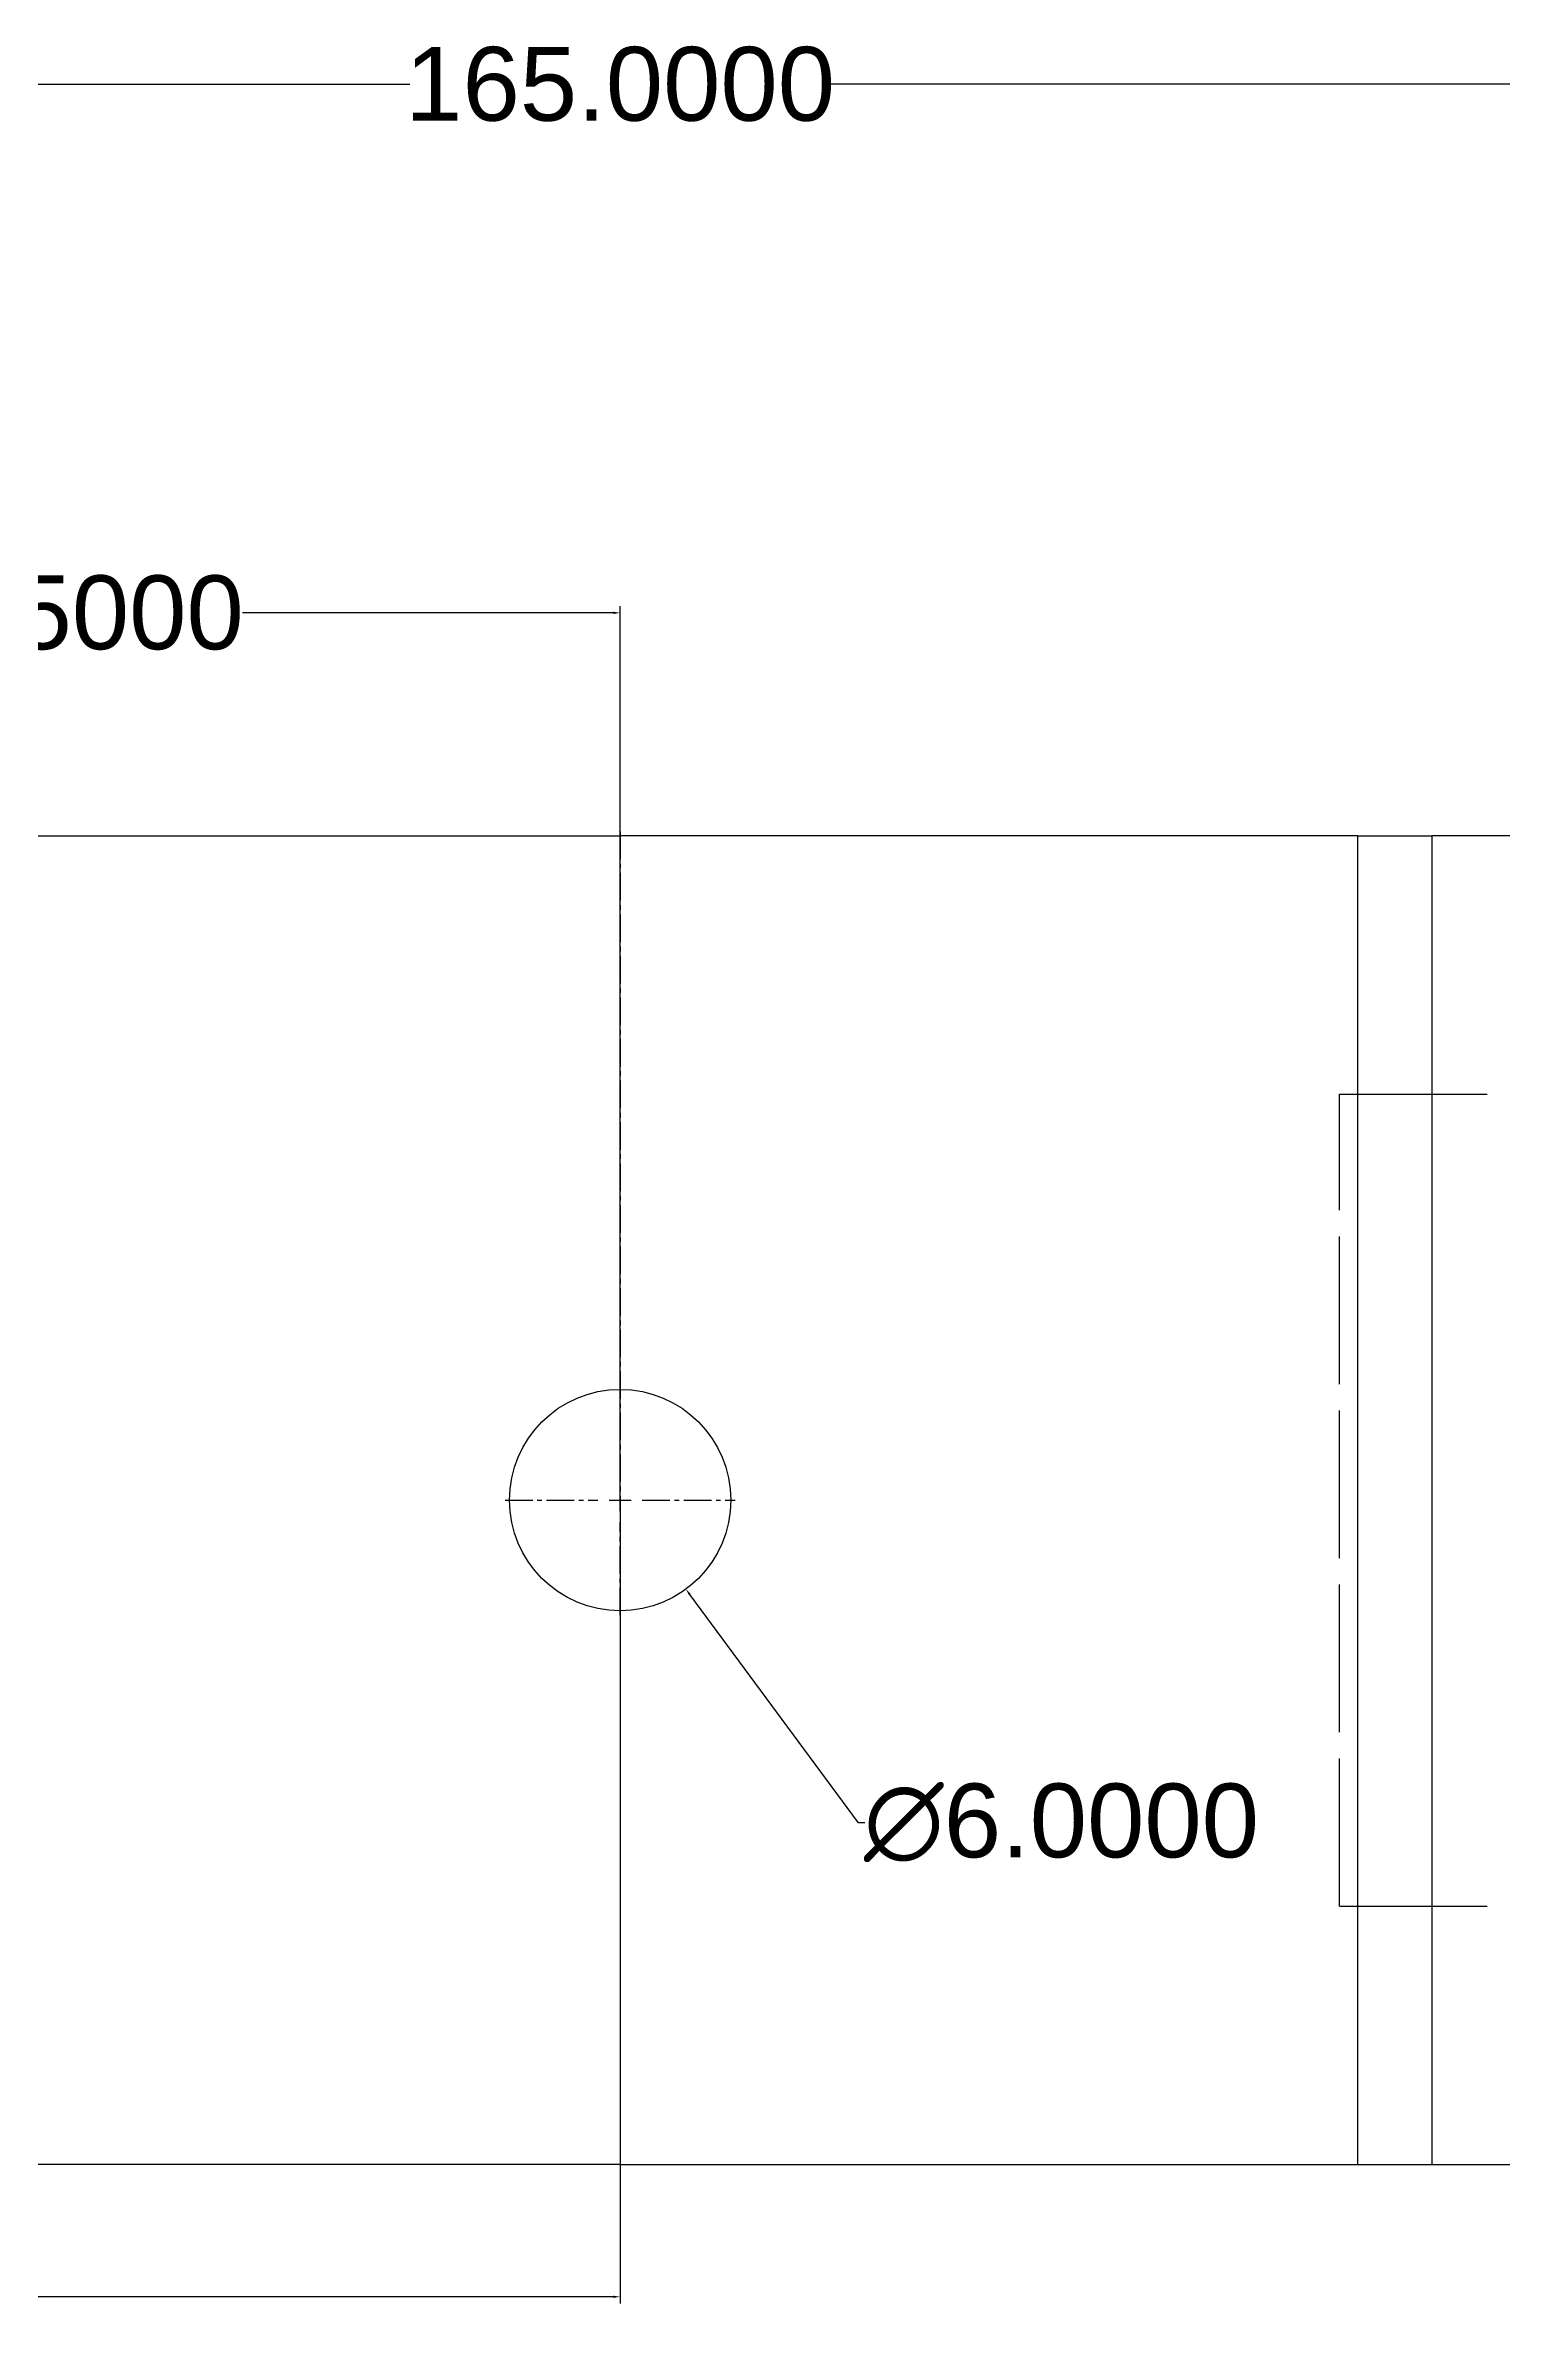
# Model space of a CAD drawing. Header units: inches. Extents: x -66 to 652, y -14 to 145.
# Drawn here: x 254.7 to 294.2, y 82.5 to 144.5 of the extents above; entities that cross this region are included whole.
import ezdxf

# ---------------------------------------------------------------- set-up
doc = ezdxf.new("R2010")
doc.units = ezdxf.units.IN
doc.header["$MEASUREMENT"] = 0
doc.linetypes.add('CENTER2', pattern=[1.125, 0.75, -0.125, 0.125, -0.125])
doc.styles.get("Standard").update_dxf_attribs({"font": 'arial.ttf'})
doc.dimstyles.get("Standard").update_dxf_attribs({"dimtxt": 0.18, "dimasz": 0.18, "dimexe": 0.18, "dimexo": 0.0625, "dimgap": 0.09, "dimtad": 0, "dimtih": 1, "dimtoh": 1, "dimdec": 4, "dimzin": 0, "dimdsep": 46, "dimtxsty": 'Standard', "dimcen": 0.09, "dimadec": 0, "dimazin": 0, "dimtfac": 1, "dimtdec": 4, "dimtofl": 0, "dimtmove": 0, "dimatfit": 3, "dimfxl": 1, "dimtolj": 1, "dimtzin": 0, "dimarcsym": 0})

# ---------------------------------------------------------------- blocks, each defined once
blk = doc.blocks.new('*U1')
at = {"color": 0, "linetype": 'CENTER2', "transparency": 16777216}
for p, q in [((0, 0.6), (0, 3.12)), ((-3.12, 0), (-0.6, 0)), ((0.6, 0), (3.12, 0)), ((0, -3.12), (0, -0.6))]:
    blk.add_line(p, q, dxfattribs=at)
at = {"color": 0, "linetype": 'Continuous', "transparency": 16777216}
for p, q in [((-0.3, 0), (0.3, 0)), ((0, -0.3), (0, 0.3))]:
    blk.add_line(p, q, dxfattribs=at)
blk = doc.blocks.new('*U8')
at = {"color": 0, "linetype": 'CENTER2', "transparency": 16777216}
blk.add_line((0, 18.12), (0, -18.12), dxfattribs=at)
blk = doc.blocks.new('*D36')
at = {"color": 0, "lineweight": -2, "transparency": 16777216}
for p, q in [((187.788, 123.177), (187.788, 143.658)), ((187.968, 143.478), (264.59, 143.478)), ((352.608, 143.478), (275.986, 143.478)), ((352.788, 123.177), (352.788, 143.658))]:
    blk.add_line(p, q, dxfattribs=at)
at = {"color": 0, "transparency": 16777216}
for points in [[(187.968, 143.508), (187.968, 143.448), (187.788, 143.478)], [(352.608, 143.508), (352.608, 143.448), (352.788, 143.478)]]:
    blk.add_solid(points, dxfattribs=at)
at = {"layer": 'Defpoints', "color": 0, "transparency": 16777216}
for p in [(352.788, 143.478), (187.788, 123.115), (352.788, 123.115)]:
    blk.add_point(p, dxfattribs=at)
at = {"color": 0, "transparency": 16777216, "insert": (270.288, 143.478), "char_height": 0.18, "attachment_point": 5}
blk.add_mtext('\\A1;{\\H11.11111x;165.0000}', dxfattribs=at)
blk = doc.blocks.new('*D38')
at = {"color": 0, "lineweight": -2, "transparency": 16777216}
for p, q in [((239.788, 105.177), (239.788, 129.336)), ((239.968, 129.156), (250.024, 129.156)), ((270.108, 129.156), (260.052, 129.156)), ((270.288, 105.177), (270.288, 129.336))]:
    blk.add_line(p, q, dxfattribs=at)
at = {"color": 0, "transparency": 16777216}
for points in [[(239.968, 129.186), (239.968, 129.126), (239.788, 129.156)], [(270.108, 129.186), (270.108, 129.126), (270.288, 129.156)]]:
    blk.add_solid(points, dxfattribs=at)
at = {"layer": 'Defpoints', "color": 0, "transparency": 16777216}
for p in [(270.288, 129.156), (239.788, 105.115), (270.288, 105.115)]:
    blk.add_point(p, dxfattribs=at)
at = {"color": 0, "transparency": 16777216, "insert": (255.038, 129.156), "char_height": 0.18, "attachment_point": 5}
blk.add_mtext('\\A1;{\\H11.11111x;30.5000}', dxfattribs=at)
blk = doc.blocks.new('*D41')
at = {"color": 0, "lineweight": -2, "transparency": 16777216}
for p, q in [((209.288, 105.052), (209.288, 83.347)), ((270.288, 105.052), (270.288, 83.347)), ((209.468, 83.527), (234.768, 83.527)), ((270.108, 83.527), (244.808, 83.527))]:
    blk.add_line(p, q, dxfattribs=at)
at = {"color": 0, "transparency": 16777216}
for points in [[(209.468, 83.557), (209.468, 83.497), (209.288, 83.527)], [(270.108, 83.557), (270.108, 83.497), (270.288, 83.527)]]:
    blk.add_solid(points, dxfattribs=at)
at = {"layer": 'Defpoints', "color": 0, "transparency": 16777216}
for p in [(209.288, 105.115), (270.288, 105.115), (270.288, 83.527)]:
    blk.add_point(p, dxfattribs=at)
at = {"color": 0, "transparency": 16777216, "insert": (239.788, 83.527), "char_height": 0.18, "attachment_point": 5}
blk.add_mtext('\\A1;{\\H11.11111x;61.0000}', dxfattribs=at)
blk = doc.blocks.new('*D42')
at = {"color": 0, "lineweight": -2, "transparency": 16777216}
for p, q in [((270.198, 105.115), (270.378, 105.115)), ((270.288, 105.025), (270.288, 105.205)), ((325.647, 92.695), (312.421, 95.662))]:
    blk.add_line(p, q, dxfattribs=at)
at = {"color": 0, "transparency": 16777216}
blk.add_solid([(312.427, 95.691), (312.414, 95.633), (312.245, 95.702)], dxfattribs=at)
at = {"layer": 'Defpoints', "color": 0, "transparency": 16777216}
for p in [(270.288, 105.115), (312.245, 95.702)]:
    blk.add_point(p, dxfattribs=at)
at = {"color": 0, "transparency": 16777216, "insert": (331.619, 92.695), "char_height": 0.18, "attachment_point": 5}
blk.add_mtext('\\A1;{\\H11.11111x;R43.0000}', dxfattribs=at)
blk = doc.blocks.new('*D45')
at = {"color": 0, "lineweight": -2, "transparency": 16777216}
for p, q in [((270.198, 105.115), (270.378, 105.115)), ((270.288, 105.025), (270.288, 105.205)), ((276.745, 96.369), (272.177, 102.556)), ((276.925, 96.369), (276.745, 96.369))]:
    blk.add_line(p, q, dxfattribs=at)
at = {"color": 0, "transparency": 16777216}
blk.add_solid([(272.201, 102.574), (272.153, 102.539), (272.07, 102.701)], dxfattribs=at)
at = {"layer": 'Defpoints', "color": 0, "transparency": 16777216}
for p in [(268.506, 107.528), (272.07, 102.701)]:
    blk.add_point(p, dxfattribs=at)
at = {"color": 0, "transparency": 16777216, "insert": (282.251, 96.369), "char_height": 0.18, "attachment_point": 5}
blk.add_mtext('\\A1;{\\H11.11111x;∅6.0000}', dxfattribs=at)

msp = doc.modelspace()

# ---------------------------------------------------------------- linework, layer by layer
for p, q in [((250.28799, 123.11454), (270.28799, 123.11454)), ((290.28799, 123.11454), (270.28799, 123.11454)), ((290.28799, 87.11454), (290.28799, 123.11454)), ((290.28799, 123.11454), (292.28799, 123.11454)), ((292.28799, 123.11454), (292.28799, 87.11454)), ((349.78799, 123.11454), (292.28799, 123.11454)), ((289.78799, 112.97226), (289.78799, 116.11454)), ((289.78799, 116.11454), (293.78799, 116.11454)), ((289.78799, 108.25783), (289.78799, 112.25783)), ((289.78799, 103.5434), (289.78799, 107.5434)), ((289.78799, 98.82897), (289.78799, 102.82897)), ((289.78799, 94.11454), (289.78799, 98.11454)), ((289.78799, 94.11454), (293.78799, 94.11454)), ((270.28799, 87.11454), (250.28799, 87.11454)), ((270.28799, 87.11454), (290.28799, 87.11454)), ((290.28799, 87.11454), (292.28799, 87.11454)), ((292.28799, 87.11454), (349.78799, 87.11454))]:
    msp.add_line(p, q)
msp.add_circle((270.28799, 105.11454), 3)
msp.add_circle((270.28799, 105.11454), 3)

# ---------------------------------------------------------------- block references
at = {"linetype": 'CENTER2'}
for name in ['*U8', '*U1']:
    msp.add_blockref(name, (270.28799, 105.11454), dxfattribs=at)

# ---------------------------------------------------------------- dimensions: what is measured, and where the dimension line sits
for base, p1, p2, picture, middle in [((352.78799, 143.47843), (187.78799, 123.11454), (352.78799, 123.11454), '*D36', (270.28799, 143.47843)), ((270.28799, 129.15557), (239.78799, 105.11454), (270.28799, 105.11454), '*D38', (255.03799, 129.15557)), ((270.28799, 83.52702), (209.28799, 105.11454), (270.28799, 105.11454), '*D41', (239.78799, 83.52702))]:
    dim = msp.add_linear_dim(base=base, p1=p1, p2=p2, text='{\\H11.11111x;<>}', dimstyle='Standard')
    dim.commit()
    dim.dimension.update_dxf_attribs({"geometry": picture, "text_midpoint": middle})
dim = msp.add_diameter_dim_2p(p1=(268.506, 107.52795), p2=(272.06998, 102.70114), text='{\\H11.11111x;<>}', dimstyle='Standard')
dim.commit()
dim.dimension.update_dxf_attribs({"geometry": '*D45', "text_midpoint": (282.25124, 96.36931), "dimtype": 163})
dim = msp.add_radius_dim(center=(270.28799, 105.11454), mpoint=(312.24507, 95.7016), text='{\\H11.11111x;<>}', dimstyle='Standard')
dim.commit()
dim.dimension.update_dxf_attribs({"geometry": '*D42', "text_midpoint": (325.6466, 92.695), "dimtype": 164})

doc.saveas('drawing.dxf')
